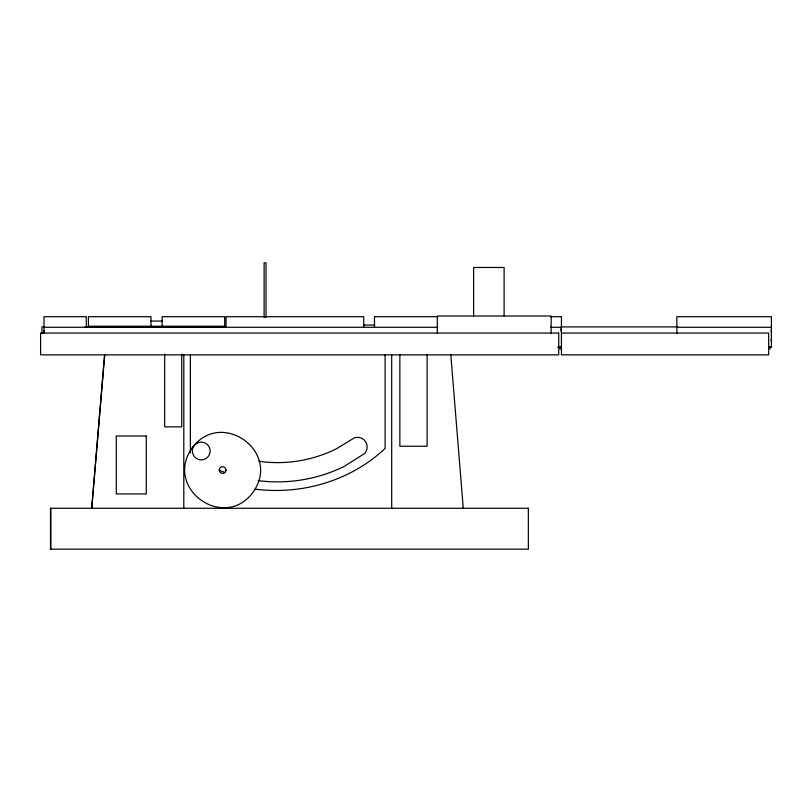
<?xml version="1.0" encoding="UTF-8"?>
<svg xmlns="http://www.w3.org/2000/svg" width="812" height="812" viewBox="0 0 812 812"><rect width="100%" height="100%" fill="white"/><g stroke="black" fill="none" stroke-linecap="round" stroke-linejoin="round"><path stroke-width="1.22" d="M104.586 354.915L91.726 508.261L104.718 354.915M44.01 331.885L44.284 330.382M771.136 340.918L771.4 339.406M191.784 448.498C163.74 489.007 224.975 531.88 253.445 491.666C281.49 451.157 220.265 408.284 191.784 448.498L193.966 445.91A8.891 8.891 0 0 0 192.393 450.244L192.393 451.787A8.891 8.891 0 0 0 201.254 459.907A8.891 8.891 0 0 0 210.115 451.787L210.115 450.244A8.891 8.891 0 0 0 194.971 444.722L196.007 443.464M437.769 316.7L374.505 316.7L374.505 327.266M550.526 316.7L561.427 316.7L561.427 354.874L768.67 354.874L768.67 333.052L561.427 333.052M151.002 321.055L162.116 321.055M363.735 325.013L374.505 325.013M44.498 326.921L41.96 326.921L41.96 333.093M85.037 326.921L226.03 326.921M561.427 326.921L677.746 326.921M44.01 327.266L437.769 327.266M550.526 327.266L561.427 327.266M676.843 327.266L771.4 327.266M557.651 347.374L561.427 347.374M768.883 347.374L771.4 347.374L771.4 316.7L676.843 316.7L676.843 333.549M255.09 489.108C301.699 495.178 350.693 480.856 385.101 448.437L385.101 354.956M560.645 328.941L561.427 331.885M771.136 330.382L771.4 331.885M450.812 354.915L463.266 508.261M770.04 346.673L770.04 349.15M560.067 346.673L560.067 349.15M551.155 333.052L551.155 316.01L437.313 316.01L437.313 333.052M504.11 316.01L504.11 267.473L473.629 267.473L473.629 316.01M427.132 354.976L427.132 446.224L399.859 446.224L399.859 354.976M391.688 354.976L391.688 508.261M363.735 327.266L363.735 316.7L226.03 316.7L226.03 327.266M266.011 317.431L266.011 262.844L264.103 262.844L264.103 317.431M190.373 354.915L190.373 452.923M183.796 354.976L183.796 508.261M181.715 354.154L181.715 426.858L164.674 426.858L164.674 354.154M162.116 326.241L162.116 316.7L224.701 316.7L224.701 326.241L88.427 326.241L88.427 316.7L151.002 316.7L151.002 326.241M86.275 327.266L86.275 316.7L44.01 316.7L44.01 333.549M50.821 508.261L50.821 549.156M258.165 480.623A151.631 151.631 0 0 0 343.983 466.524L364.639 453.492A9.693 9.693 0 0 0 354.479 437.759L336.757 448.62A132.386 132.386 0 0 1 258.744 461.277M225.168 472.543A151.631 151.631 0 0 1 219.291 470.249M558.707 333.052L40.6 333.052L40.6 354.874L558.707 354.874L558.707 333.052M146.261 435.993L116.268 435.993L116.268 493.94L146.261 493.94L146.261 435.993M528.348 508.261L50.496 508.261L50.496 549.156L528.348 549.156L528.348 508.261M226.03 470.381L226.03 469.783A3.421 3.421 0 0 0 219.21 469.783L219.21 470.381A3.421 3.421 0 0 0 226.03 470.381"/></g></svg>
